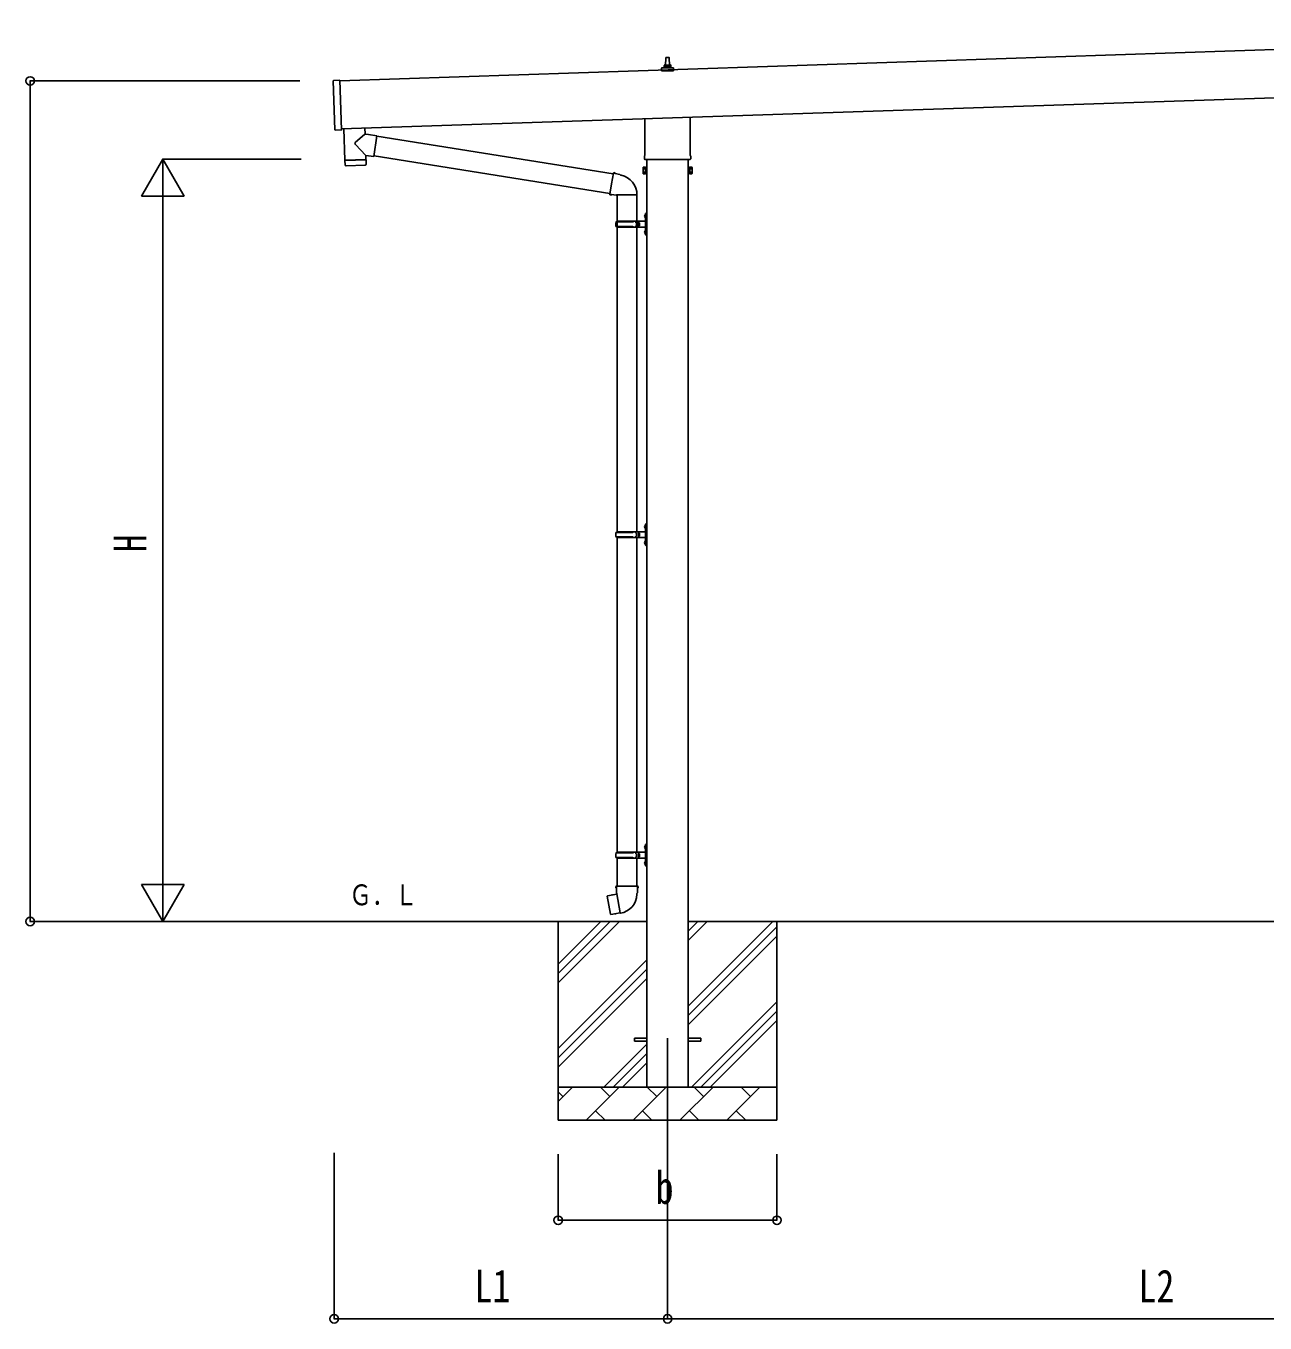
# Model space of a CAD drawing. Units: millimetres, scale not verified. Extents: x -12615 to 12615, y -8910 to 8910.
# Drawn here: x -5491 to -1754, y -4278 to -364 of the extents above; entities that cross this region are included whole.
import ezdxf
from ezdxf.enums import TextEntityAlignment as Align

# ---------------------------------------------------------------- set-up
doc = ezdxf.new("R2010")
doc.units = ezdxf.units.MM
doc.header["$LTSCALE"] = 40
for name, color, linetype in [('0-3_YKK_12', 2, 'Continuous'), ('0-4_YKK_13', 4, 'Continuous'), ('0-5_YKK_A1', 4, 'Continuous'), ('0-6_YKK_D', 6, 'Continuous')]:
    doc.layers.add(name, color=color, linetype=linetype)
doc.styles.add('ＭＳ ゴシック', font='')
doc.styles.get('ＭＳ ゴシック').set_extended_font_data('MS Gothic')

msp = doc.modelspace()

# ---------------------------------------------------------------- linework, layer by layer
at = {"layer": '0-3_YKK_12'}
msp.add_line((-3556.07, -3418.03), (-3556.07, -3918.03), dxfattribs=at)
at = {"layer": '0-4_YKK_13'}
for p, q in [((-3562.07, -484.1), (-3561.34, -460.58)), ((-3560.34, -459.6), (-3551.79, -459.6)), ((-3550.79, -460.58), (-3550.07, -484.1)), ((-3574.32, -499.6), (-3574.32, -491.89)), ((-3537.82, -499.6), (-3574.32, -499.6)), ((-3573.93, -491.1), (-3538.2, -491.1)), ((-3573.55, -490.92), (-3566.83, -489.29)), ((-3566.45, -489.1), (-3545.68, -489.1)), ((-3566.07, -488.32), (-3566.07, -484.1)), ((-3565.07, -484.1), (-3547.07, -484.1)), ((-3546.07, -488.32), (-3546.07, -484.1)), ((-3538.58, -490.92), (-3545.3, -489.29)), ((-3537.82, -499.6), (-3537.82, -491.89)), ((-4559.41, -677.77), (-4564.34, -529.85)), ((-4544.39, -528.19), (-4563.38, -528.82)), ((-3624.37, -755.19), (-3624.37, -644.02)), ((-3487.77, -639.47), (-3487.77, -755.19)), ((-4468.93, -672.17), (-4468.32, -690.35)), ((-4432.72, -695.41), (-4441.68, -758.48)), ((-4432.98, -697.24), (-3719.93, -810.77)), ((-4466.17, -755), (-4497.66, -722.49)), ((-4529.7, -770.14), (-4529.03, -783.18)), ((-4525.23, -768.99), (-4525.18, -769.99)), ((-4470.26, -767.16), (-4470.25, -768.16)), ((-4466.17, -755), (-4441.68, -758.48)), ((-4466.17, -755), (-4465.76, -767.01)), ((-4441.42, -756.65), (-3730.35, -869.87)), ((-3626.07, -763.96), (-3626.07, -758.46)), ((-3488.13, -767.46), (-3624, -767.46)), ((-3486.07, -758.46), (-3486.07, -763.96)), ((-4468.42, -784.11), (-4525.93, -786.03)), ((-3719.61, -808.95), (-3725.14, -840.32)), ((-3719.61, -808.95), (-3718.46, -806.97)), ((-3718.46, -806.97), (-3714.9, -807.6)), ((-3714.9, -807.6), (-3714.49, -809.95)), ((-3699.97, -812.77), (-3698.29, -814.4)), ((-3698.29, -814.4), (-3696.17, -814.85)), ((-3630.07, -791.86), (-3629.31, -790.55)), ((-3630.07, -791.86), (-3630.07, -808.86)), ((-3630.07, -808.86), (-3629.31, -810.18)), ((-3623.07, -795.46), (-3629.31, -795.46)), ((-3623.07, -805.27), (-3629.31, -805.27)), ((-3623.07, -810.18), (-3629.31, -810.18)), ((-3620.57, -809.56), (-3623.07, -809.56)), ((-3491.57, -809.56), (-3489.07, -809.56)), ((-3489.07, -795.46), (-3482.83, -795.46)), ((-3489.07, -805.27), (-3482.83, -805.27)), ((-3489.07, -810.18), (-3482.83, -810.18)), ((-3482.07, -791.86), (-3482.83, -790.55)), ((-3482.07, -808.86), (-3482.83, -810.18)), ((-3482.07, -791.86), (-3482.07, -808.86)), ((-3730.67, -871.69), (-3725.14, -840.32)), ((-3730.67, -871.69), (-3730.27, -873.94)), ((-3730.67, -871.69), (-3725.52, -872.5)), ((-3730.27, -873.94), (-3726.71, -874.57)), ((-3726.71, -874.57), (-3725.52, -872.5)), ((-3725.52, -872.5), (-3710.91, -874.81)), ((-3710.91, -874.81), (-3708.71, -873.83)), ((-3648.41, -874.23), (-3709.59, -874.23)), ((-3708.56, -874.23), (-3708.56, -953.52)), ((-3648.56, -874.23), (-3648.56, -953.52)), ((-3624.86, -936.37), (-3622.81, -937.37)), ((-3623.59, -934.37), (-3622.96, -934.37)), ((-3623.59, -934.37), (-3623.59, -942.67)), ((-3622.96, -934.37), (-3622.96, -942.67)), ((-3622.96, -934.37), (-3622.56, -934.77)), ((-3622.81, -937.37), (-3622.2, -938.52)), ((-3622.56, -930.52), (-3619.56, -929.02)), ((-3622.56, -930.52), (-3622.56, -962.52)), ((-3622.56, -934.77), (-3622.56, -942.27)), ((-3619.56, -929.02), (-3619.56, -962.52)), ((-3619.56, -929.02), (-3618.56, -929.02)), ((-3618.56, -929.02), (-3618.56, -962.52)), ((-3711.56, -955.52), (-3661.23, -955.52)), ((-3711.56, -969.52), (-3661.23, -969.52)), ((-3710.56, -953.52), (-3624.56, -953.52)), ((-3710.56, -953.52), (-3710.56, -955.52)), ((-3710.56, -971.52), (-3710.56, -969.52)), ((-3710.56, -971.52), (-3624.56, -971.52)), ((-3708.57, -941.19), (-3708.57, -1890.28)), ((-3651.56, -953.52), (-3651.56, -958.02)), ((-3651.56, -958.02), (-3649.56, -958.02)), ((-3651.56, -971.52), (-3651.56, -967.02)), ((-3651.56, -967.02), (-3649.56, -967.02)), ((-3649.56, -958.02), (-3649.56, -962.52)), ((-3649.56, -967.02), (-3649.56, -962.52)), ((-3648.57, -941.19), (-3648.57, -1890.28)), ((-3643.56, -953.52), (-3643.56, -962.52)), ((-3643.56, -958.02), (-3640.56, -958.02)), ((-3643.56, -971.52), (-3643.56, -962.52)), ((-3643.56, -967.02), (-3640.56, -967.02)), ((-3640.56, -958.02), (-3640.56, -962.52)), ((-3640.56, -967.02), (-3640.56, -962.52)), ((-3623.59, -942.67), (-3622.96, -942.67)), ((-3622.96, -942.67), (-3622.56, -942.27)), ((-3622.56, -994.52), (-3622.56, -962.52)), ((-3619.56, -996.02), (-3619.56, -962.52)), ((-3618.56, -996.02), (-3618.56, -962.52)), ((-3624.86, -984.37), (-3622.81, -985.37)), ((-3623.59, -982.37), (-3622.96, -982.37)), ((-3623.59, -982.37), (-3623.59, -990.67)), ((-3623.59, -990.67), (-3622.96, -990.67)), ((-3622.96, -982.37), (-3622.96, -990.67)), ((-3622.96, -982.37), (-3622.56, -982.77)), ((-3622.96, -990.67), (-3622.56, -990.27)), ((-3622.81, -985.37), (-3622.2, -986.52)), ((-3622.56, -982.77), (-3622.56, -990.27)), ((-3622.56, -994.52), (-3619.56, -996.02)), ((-3619.56, -996.02), (-3618.56, -996.02)), ((-3624.87, -1873.13), (-3622.82, -1874.13)), ((-3623.6, -1871.13), (-3622.97, -1871.13)), ((-3623.6, -1871.13), (-3623.6, -1879.43)), ((-3622.97, -1871.13), (-3622.97, -1879.43)), ((-3622.97, -1871.13), (-3622.57, -1871.53)), ((-3622.82, -1874.13), (-3622.21, -1875.28)), ((-3622.57, -1867.28), (-3619.57, -1865.78)), ((-3622.57, -1867.28), (-3622.57, -1899.28)), ((-3622.57, -1871.53), (-3622.57, -1879.03)), ((-3619.57, -1865.78), (-3619.57, -1899.28)), ((-3619.57, -1865.78), (-3618.57, -1865.78)), ((-3618.57, -1865.78), (-3618.57, -1899.28)), ((-3711.57, -1892.28), (-3661.23, -1892.28)), ((-3711.57, -1906.28), (-3661.23, -1906.28)), ((-3710.57, -1890.28), (-3624.57, -1890.28)), ((-3710.57, -1890.28), (-3710.57, -1892.28)), ((-3710.57, -1908.28), (-3710.57, -1906.28)), ((-3710.57, -1908.28), (-3624.57, -1908.28)), ((-3708.57, -1908.28), (-3708.57, -2857.36)), ((-3651.57, -1890.28), (-3651.57, -1894.78)), ((-3651.57, -1894.78), (-3649.57, -1894.78)), ((-3651.57, -1908.28), (-3651.57, -1903.78)), ((-3651.57, -1903.78), (-3649.57, -1903.78)), ((-3649.57, -1894.78), (-3649.57, -1899.28)), ((-3649.57, -1903.78), (-3649.57, -1899.28)), ((-3648.57, -1908.28), (-3648.57, -2857.36)), ((-3643.57, -1890.28), (-3643.57, -1899.28)), ((-3643.57, -1894.78), (-3640.57, -1894.78)), ((-3643.57, -1908.28), (-3643.57, -1899.28)), ((-3643.57, -1903.78), (-3640.57, -1903.78)), ((-3640.57, -1894.78), (-3640.57, -1899.28)), ((-3640.57, -1903.78), (-3640.57, -1899.28)), ((-3623.6, -1879.43), (-3622.97, -1879.43)), ((-3622.97, -1879.43), (-3622.57, -1879.03)), ((-3622.57, -1931.28), (-3622.57, -1899.28)), ((-3619.57, -1932.78), (-3619.57, -1899.28)), ((-3618.57, -1932.78), (-3618.57, -1899.28)), ((-3624.87, -1921.13), (-3622.82, -1922.13)), ((-3623.6, -1919.13), (-3622.97, -1919.13)), ((-3623.6, -1919.13), (-3623.6, -1927.43)), ((-3623.6, -1927.43), (-3622.97, -1927.43)), ((-3622.97, -1919.13), (-3622.97, -1927.43)), ((-3622.97, -1919.13), (-3622.57, -1919.53)), ((-3622.97, -1927.43), (-3622.57, -1927.03)), ((-3622.82, -1922.13), (-3622.21, -1923.28)), ((-3622.57, -1919.53), (-3622.57, -1927.03)), ((-3622.57, -1931.28), (-3619.57, -1932.78)), ((-3619.57, -1932.78), (-3618.57, -1932.78)), ((-3624.87, -2840.22), (-3622.82, -2841.21)), ((-3623.6, -2838.21), (-3622.97, -2838.21)), ((-3623.6, -2838.21), (-3623.6, -2846.51)), ((-3623.6, -2846.51), (-3622.97, -2846.51)), ((-3622.97, -2838.21), (-3622.97, -2846.51)), ((-3622.97, -2838.21), (-3622.57, -2838.61)), ((-3622.97, -2846.51), (-3622.57, -2846.11)), ((-3622.82, -2841.21), (-3622.21, -2842.36)), ((-3622.57, -2834.36), (-3619.57, -2832.86)), ((-3622.57, -2834.36), (-3622.57, -2866.36)), ((-3622.57, -2838.61), (-3622.57, -2846.11)), ((-3619.57, -2832.86), (-3619.57, -2866.36)), ((-3619.57, -2832.86), (-3618.57, -2832.86)), ((-3618.57, -2832.86), (-3618.57, -2866.36)), ((-3711.57, -2859.36), (-3661.23, -2859.36)), ((-3711.57, -2873.36), (-3661.23, -2873.36)), ((-3710.57, -2857.36), (-3624.57, -2857.36)), ((-3710.57, -2857.36), (-3710.57, -2859.36)), ((-3710.57, -2875.36), (-3710.57, -2873.36)), ((-3710.57, -2875.36), (-3624.57, -2875.36)), ((-3708.57, -2875.36), (-3708.57, -2960.29)), ((-3651.57, -2857.36), (-3651.57, -2861.86)), ((-3651.57, -2861.86), (-3649.57, -2861.86)), ((-3651.57, -2875.36), (-3651.57, -2870.86)), ((-3651.57, -2870.86), (-3649.57, -2870.86)), ((-3649.57, -2861.86), (-3649.57, -2866.36)), ((-3649.57, -2870.86), (-3649.57, -2866.36)), ((-3648.57, -2875.36), (-3648.57, -2960.29)), ((-3643.57, -2857.36), (-3643.57, -2866.36)), ((-3643.57, -2861.86), (-3640.57, -2861.86)), ((-3643.57, -2875.36), (-3643.57, -2866.36)), ((-3643.57, -2870.86), (-3640.57, -2870.86)), ((-3640.57, -2861.86), (-3640.57, -2866.36)), ((-3640.57, -2870.86), (-3640.57, -2866.36)), ((-3624.87, -2888.22), (-3622.82, -2889.21)), ((-3623.6, -2886.21), (-3622.97, -2886.21)), ((-3623.6, -2886.21), (-3623.6, -2894.51)), ((-3623.6, -2894.51), (-3622.97, -2894.51)), ((-3622.97, -2886.21), (-3622.97, -2894.51)), ((-3622.97, -2886.21), (-3622.57, -2886.61)), ((-3622.97, -2894.51), (-3622.57, -2894.11)), ((-3622.82, -2889.21), (-3622.21, -2890.36)), ((-3622.57, -2898.36), (-3622.57, -2866.36)), ((-3622.57, -2886.61), (-3622.57, -2894.11)), ((-3619.57, -2899.86), (-3619.57, -2866.36)), ((-3618.57, -2899.86), (-3618.57, -2866.36)), ((-3622.57, -2898.36), (-3619.57, -2899.86)), ((-3619.57, -2899.86), (-3618.57, -2899.86)), ((-3710.42, -2960.29), (-3712.57, -2961.07)), ((-3712.57, -2961.07), (-3712.57, -2964.69)), ((-3712.57, -2964.69), (-3710.32, -2965.51)), ((-3710.42, -2960.29), (-3678.57, -2960.29)), ((-3710.42, -2960.29), (-3710.32, -2965.51)), ((-3710.32, -2965.51), (-3710.07, -2980.29)), ((-3646.72, -2960.29), (-3678.57, -2960.29)), ((-3644.57, -2964.69), (-3646.81, -2965.51)), ((-3646.72, -2960.29), (-3644.57, -2961.07)), ((-3644.57, -2961.07), (-3644.57, -2964.69)), ((-3737.03, -2988.74), (-3737.83, -2989.91)), ((-3737.83, -2989.91), (-3728.21, -3044.47)), ((-3709.16, -2983.49), (-3737.03, -2988.74)), ((-3724.28, -2986.14), (-3724.5, -2986.38)), ((-3710.07, -2980.29), (-3708.72, -2982.29)), ((-3698.8, -3040.79), (-3708.94, -2983.31)), ((-3708.91, -2982.49), (-3708.91, -2983.2)), ((-3708.72, -2982.29), (-3708.75, -2982.3)), ((-3648.38, -2982.23), (-3648.45, -2984.4)), ((-3647.07, -2980.29), (-3648.38, -2982.23)), ((-3714.19, -3043.38), (-3714.47, -3043.23)), ((-3698.5, -3041.55), (-3698.74, -3040.89)), ((-3656.07, -3418.53), (-3618.57, -3418.53)), ((-3656.07, -3427.53), (-3656.07, -3418.53)), ((-3656.07, -3427.53), (-3618.57, -3427.53)), ((-3493.57, -3418.53), (-3456.07, -3418.53)), ((-3493.57, -3427.53), (-3456.07, -3427.53)), ((-3456.07, -3427.53), (-3456.07, -3418.53))]:
    msp.add_line(p, q, dxfattribs=at)
for points in [[(-4544.39, -528.19), (-4539.4, -678.1), (-4558.38, -678.74)], [(-4532.89, -674.3), (-4529.73, -769.14), (-4465.76, -767.01)], [(-4468.32, -690.35), (-4470.41, -692.12), (-4497.63, -715.16)], [(-4432.72, -695.41), (-4458.63, -691.73), (-4468.32, -690.35)], [(-4465.52, -781.06), (-4465.73, -768.01), (-4529.7, -770.14)], [(-3719.61, -808.95), (-3714.49, -809.95), (-3699.97, -812.77)], [(-3623.07, -810.18), (-3623.07, -790.55), (-3629.31, -790.55)], [(-3623.07, -809.56), (-3623.07, -791.16), (-3620.57, -791.16)], [(-3489.07, -809.56), (-3489.07, -791.16), (-3491.57, -791.16)], [(-3489.07, -810.18), (-3489.07, -790.55), (-3482.83, -790.55)], [(-3624.86, -940.67), (-3622.81, -939.67), (-3622.2, -938.52)], [(-3624.86, -988.67), (-3622.81, -987.67), (-3622.2, -986.52)], [(-3624.87, -1877.43), (-3622.82, -1876.43), (-3622.21, -1875.28)], [(-3624.87, -1925.43), (-3622.82, -1924.43), (-3622.21, -1923.28)], [(-3624.87, -2844.51), (-3622.82, -2843.51), (-3622.21, -2842.36)], [(-3624.87, -2892.51), (-3622.82, -2891.51), (-3622.21, -2890.36)], [(-3646.72, -2960.29), (-3646.81, -2965.51), (-3647.07, -2980.29)], [(-3722.04, -2985.92), (-3722.32, -2985.77), (-3724.28, -2986.14)], [(-3699.07, -3040.7), (-3727.05, -3045.29), (-3728.21, -3044.47)], [(-3712, -3042.82), (-3712.22, -3043.06), (-3714.19, -3043.38)]]:
    msp.add_lwpolyline(points, dxfattribs=at)
for points in [[(-3620.57, -810.86), (-3620.57, -789.86), (-3618.57, -789.86), (-3618.57, -810.86)], [(-3491.57, -810.86), (-3491.57, -789.86), (-3493.57, -789.86), (-3493.57, -810.86)]]:
    msp.add_lwpolyline(points, close=True, dxfattribs=at)
for centre, radius, start, end in [((-3560.34, -460.6), 1, 90, 178.60509), ((-3551.79, -460.6), 1, 1.39491, 90), ((-3573.32, -491.89), 1, 103.62699, 180), ((-3567.07, -488.32), 1, 283.62699, 0), ((-3561.98, -484.74), 4.13, 90, 171.17633), ((-3565.07, -485.1), 1, 90, 180), ((-3552.73, -484.1), 4.83, 133.60282, 180), ((-3559.4, -484.1), 4.83, 0, 46.39718), ((-3550.15, -484.74), 4.13, 8.82367, 90), ((-3547.07, -485.1), 1, 0, 90), ((-3545.07, -488.32), 1, 180, 256.37301), ((-3538.82, -491.89), 1, 0, 76.37301), ((-4563.35, -529.82), 1, 91.90915, 181.90915), ((-4558.41, -677.74), 1, 181.90915, 271.90915), ((-4494.24, -718.84), 5, 132.56466, 226.88314), ((-4468.52, -781.11), 3, 271.90915, 0.90915), ((-3622.07, -758.46), 4, 125.09963, 180), ((-3622.07, -763.96), 4, 180, 194.47751), ((-3622.07, -763.96), 4, 194.47751, 241.04498), ((-3490.07, -763.96), 4, 298.95502, 345.52249), ((-3490.07, -758.46), 4, 0, 54.90037), ((-3490.07, -763.96), 4, 345.52249, 0), ((-4526.04, -783.03), 3, 182.90915, 271.95747), ((-3708.71, -873.83), 60.3, 359.62495, 78), ((-3613.83, -800.36), 16.24, 162.41205, 197.58795), ((-3625.72, -793), 4.34, 145.61575, 214.38425), ((-3625.72, -807.73), 4.34, 145.61575, 214.38425), ((-3498.31, -800.36), 16.24, 342.41205, 17.58795), ((-3486.41, -793), 4.34, 325.61575, 34.38425), ((-3486.41, -807.73), 4.34, 325.61575, 34.38425), ((-3619.26, -938.52), 6, 136.21765, 223.78235), ((-3662.81, -962.52), 49.25, 171.82876, 180.00002), ((-3662.81, -962.52), 49.25, 180.00002, 188.17127), ((-3661.23, -953.52), 2, 270, 359.99998), ((-3661.23, -971.52), 2, 0.00005, 90.00004), ((-3624.56, -951.52), 2, 270, 359.99998), ((-3624.56, -973.52), 2, 0.00005, 90.00004), ((-3619.26, -986.52), 6, 136.21765, 223.78235), ((-3619.27, -1875.28), 6, 136.21765, 223.78235), ((-3662.82, -1899.28), 49.25, 171.82876, 180.00002), ((-3662.82, -1899.28), 49.25, 180.00002, 188.17127), ((-3661.23, -1890.28), 2, 270, 359.99998), ((-3661.23, -1908.28), 2, 0.00005, 90.00004), ((-3624.57, -1888.28), 2, 270, 359.99998), ((-3624.57, -1910.28), 2, 0.00005, 90.00004), ((-3619.27, -1923.28), 6, 136.21765, 223.78235), ((-3619.27, -2842.36), 6, 136.21765, 223.78235), ((-3624.57, -2855.36), 2, 270, 359.99998), ((-3662.82, -2866.36), 49.25, 171.82876, 180.00002), ((-3662.82, -2866.36), 49.25, 180.00002, 188.17127), ((-3661.23, -2857.36), 2, 270, 359.99998), ((-3661.23, -2875.36), 2, 0.00005, 90.00004), ((-3619.27, -2890.36), 6, 136.21765, 223.78235), ((-3624.57, -2877.36), 2, 0.00005, 90.00004), ((-3709.21, -2983.2), 0.3, 280.66842, 0), ((-3708.71, -2982.49), 0.2, 100, 180), ((-3708.72, -2982.29), 60.3, 279.96938, 358), ((-3699.02, -3040.99), 0.3, 20, 99.33158), ((-3698.31, -3041.48), 0.2, 200, 279.96938)]:
    msp.add_arc(centre, radius, start, end, dxfattribs=at)
at = {"layer": '0-5_YKK_A1'}
for p, q in [((415.96, -364.29), (-4544.34, -529.61)), ((-4539.51, -674.52), (420.79, -509.18)), ((-3618.57, -767.46), (-3618.57, -3566.36)), ((-3493.57, -3566.36), (-3493.57, -767.46)), ((-3618.57, -3066.36), (-5297.56, -3066.36)), ((-3886.07, -3066.36), (-3886.07, -3666.36)), ((-3886.07, -3251.42), (-3701.02, -3066.36)), ((-3886.07, -3223.13), (-3729.3, -3066.36)), ((-3886.07, -3194.85), (-3757.58, -3066.36)), ((-618.57, -3066.36), (-3493.57, -3066.36)), ((-3493.57, -3321.46), (-3238.47, -3066.36)), ((-3493.57, -3123.47), (-3436.46, -3066.36)), ((-3493.57, -3095.19), (-3464.74, -3066.36)), ((-3493.57, -3349.75), (-3226.07, -3082.25)), ((-3226.07, -3066.36), (-3226.07, -3666.36)), ((-3493.57, -3378.03), (-3226.07, -3110.53)), ((-3886.07, -3449.4), (-3618.57, -3181.9)), ((-3886.07, -3477.69), (-3618.57, -3210.19)), ((-3886.07, -3505.97), (-3618.57, -3238.47)), ((-3483.91, -3566.36), (-3226.07, -3308.52)), ((-3455.62, -3566.36), (-3226.07, -3336.81)), ((-3427.34, -3566.36), (-3226.07, -3365.09)), ((-3748.47, -3566.36), (-3618.57, -3436.46)), ((-3720.18, -3566.36), (-3618.57, -3464.75)), ((-3691.9, -3566.36), (-3618.57, -3493.03)), ((-3886.07, -3566.36), (-3226.07, -3566.36)), ((-3886.07, -3609.26), (-3843.17, -3566.36)), ((-3871.73, -3594.92), (-3886.07, -3580.58)), ((-3801.75, -3666.36), (-3701.75, -3566.36)), ((-3730.3, -3594.92), (-3758.86, -3566.36)), ((-3660.33, -3666.36), (-3560.33, -3566.36)), ((-3588.88, -3594.92), (-3617.44, -3566.36)), ((-3518.91, -3666.36), (-3418.91, -3566.36)), ((-3447.46, -3594.92), (-3476.02, -3566.36)), ((-3377.49, -3666.36), (-3277.49, -3566.36)), ((-3306.04, -3594.92), (-3334.59, -3566.36)), ((-3229.35, -3566.36), (-3226.07, -3563.08)), ((-3773.2, -3637.81), (-3744.64, -3666.36)), ((-3631.78, -3637.81), (-3603.22, -3666.36)), ((-3490.36, -3637.81), (-3461.8, -3666.36)), ((-3348.93, -3637.81), (-3320.38, -3666.36)), ((-3226.07, -3666.36), (-3886.07, -3666.36))]:
    msp.add_line(p, q, dxfattribs=at)
at = {"layer": '0-6_YKK_D'}
for p, q in [((-4665.76, -530.15), (-5479.71, -530.15)), ((-5478.71, -3066.36), (-5478.71, -530.15)), ((-5078.71, -766.36), (-5142.99, -877.71)), ((-4660.95, -766.36), (-5079.71, -766.36)), ((-5078.71, -766.36), (-5014.42, -877.71)), ((-5078.71, -766.36), (-5078.71, -989.06)), ((-5142.99, -877.71), (-5014.42, -877.71)), ((-5078.71, -2937.79), (-5078.71, -894.94)), ((-5078.71, -3066.36), (-5078.71, -2843.67)), ((-5078.71, -3066.36), (-5142.99, -2955.02)), ((-5014.42, -2955.02), (-5142.99, -2955.02)), ((-5078.71, -3066.36), (-5014.42, -2955.02)), ((-4778.71, -3066.36), (-5479.71, -3066.36)), ((-4778.71, -3066.36), (-5079.71, -3066.36)), ((-4561.81, -3764.69), (-4561.81, -4266.3)), ((-3886.07, -3768.03), (-3886.07, -3969.03)), ((-3556.07, -3764.7), (-3556.07, -4266.3)), ((-3556.07, -3764.7), (-3556.07, -4266.3)), ((-3226.07, -3768.03), (-3226.07, -3969.03)), ((-3886.07, -3968.03), (-3226.07, -3968.03)), ((-3556.07, -4265.3), (-4561.81, -4265.3)), ((-3556.07, -4265.3), (-556.07, -4265.3))]:
    msp.add_line(p, q, dxfattribs=at)
for centre in [(-5478.71, -530.15), (-5478.71, -3066.36), (-3886.07, -3968.03), (-3226.07, -3968.03), (-4561.81, -4265.3), (-3556.07, -4265.3), (-3556.07, -4265.3)]:
    msp.add_circle(centre, 12.75, dxfattribs=at)

# ---------------------------------------------------------------- texts
at = {"layer": '0-5_YKK_A1', "style": 'ＭＳ ゴシック', "width": 0.8}
msp.add_text('Ｇ．Ｌ', height=62.84, dxfattribs=at).set_placement((-4516.59, -3036.25), align=Align.BOTTOM_LEFT)
at = {"layer": '0-6_YKK_D', "style": 'ＭＳ ゴシック', "width": 0.8}
msp.add_text('H', height=98.97, rotation=90, dxfattribs=at).set_placement((-5098.71, -1952.36), align=Align.BOTTOM_LEFT)
for s, p in [('b', (-3592.07, -3948.03)), ('L1', (-4138.14, -4245.3)), ('L2', (-2135.27, -4245.3))]:
    msp.add_text(s, height=98.97, dxfattribs=at).set_placement(p, align=Align.BOTTOM_LEFT)

doc.saveas('drawing.dxf')
